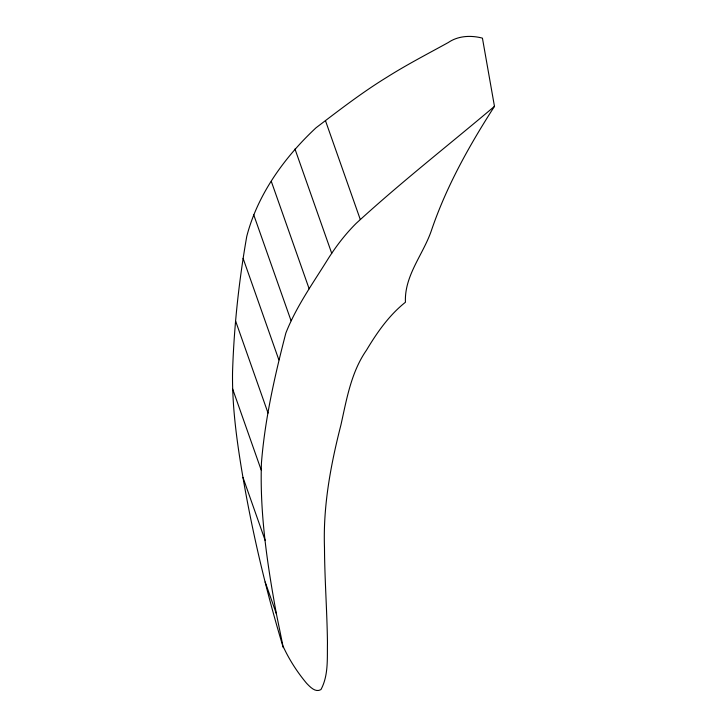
<?xml version="1.0" encoding="UTF-8"?>
<svg xmlns="http://www.w3.org/2000/svg" width="727" height="727" viewBox="0 0 727 727"><rect width="100%" height="100%" fill="white"/><g stroke="black" fill="none" stroke-linecap="round" stroke-linejoin="round"><path stroke-width="1.09" d="M494.469 106.36C448.359 145.336 400.65 182.541 356.166 223.38C345.089 234.394 335.574 246.88 327.304 260.121C312.555 283.821 296.125 306.93 285.856 333.048C274.833 375.586 264.946 418.952 261.447 462.863C259.693 513.553 267.272 564.116 276.396 613.842L282.948 646.003C288.992 659.28 297.134 671.984 306.558 683.253C310.065 686.87 315.418 692.867 320.934 689.596C328.604 675.419 327.141 658.489 327.459 642.877C327.077 611.116 324.651 579.428 324.487 547.676C323.006 506.128 330.658 465.035 340.927 424.95C346.652 399.259 351.105 372.26 366.481 350.187C377.086 332.448 389.099 315.218 405.43 302.25C404.267 275.669 423.023 254.795 431.302 230.832C446.278 186.557 469.269 145.545 494.469 106.36L482.428 38.131C470.996 35.16 458.283 35.668 448.277 42.529C427.667 53.889 406.747 64.694 386.837 77.28C362.073 92.456 339.082 110.268 315.991 127.816C284.548 157.168 257.54 194.491 246.753 236.411C238.901 281.185 233.976 326.632 232.549 372.079C232.049 404.594 236.293 436.954 241.537 468.979C251.56 529.365 265.573 589.088 283.294 647.675M253.623 214.52L291.054 320.707M325.442 120.6L360.247 219.4M294.971 148.999L331.73 253.341M271.344 181.496L309.148 288.81M243.1 258.376L278.859 359.874M235.739 321.398L268.045 413.081M232.704 389.163L261.157 469.924M242.972 477.421L265.182 540.461M265.182 582.009L276.396 613.842"/></g></svg>
